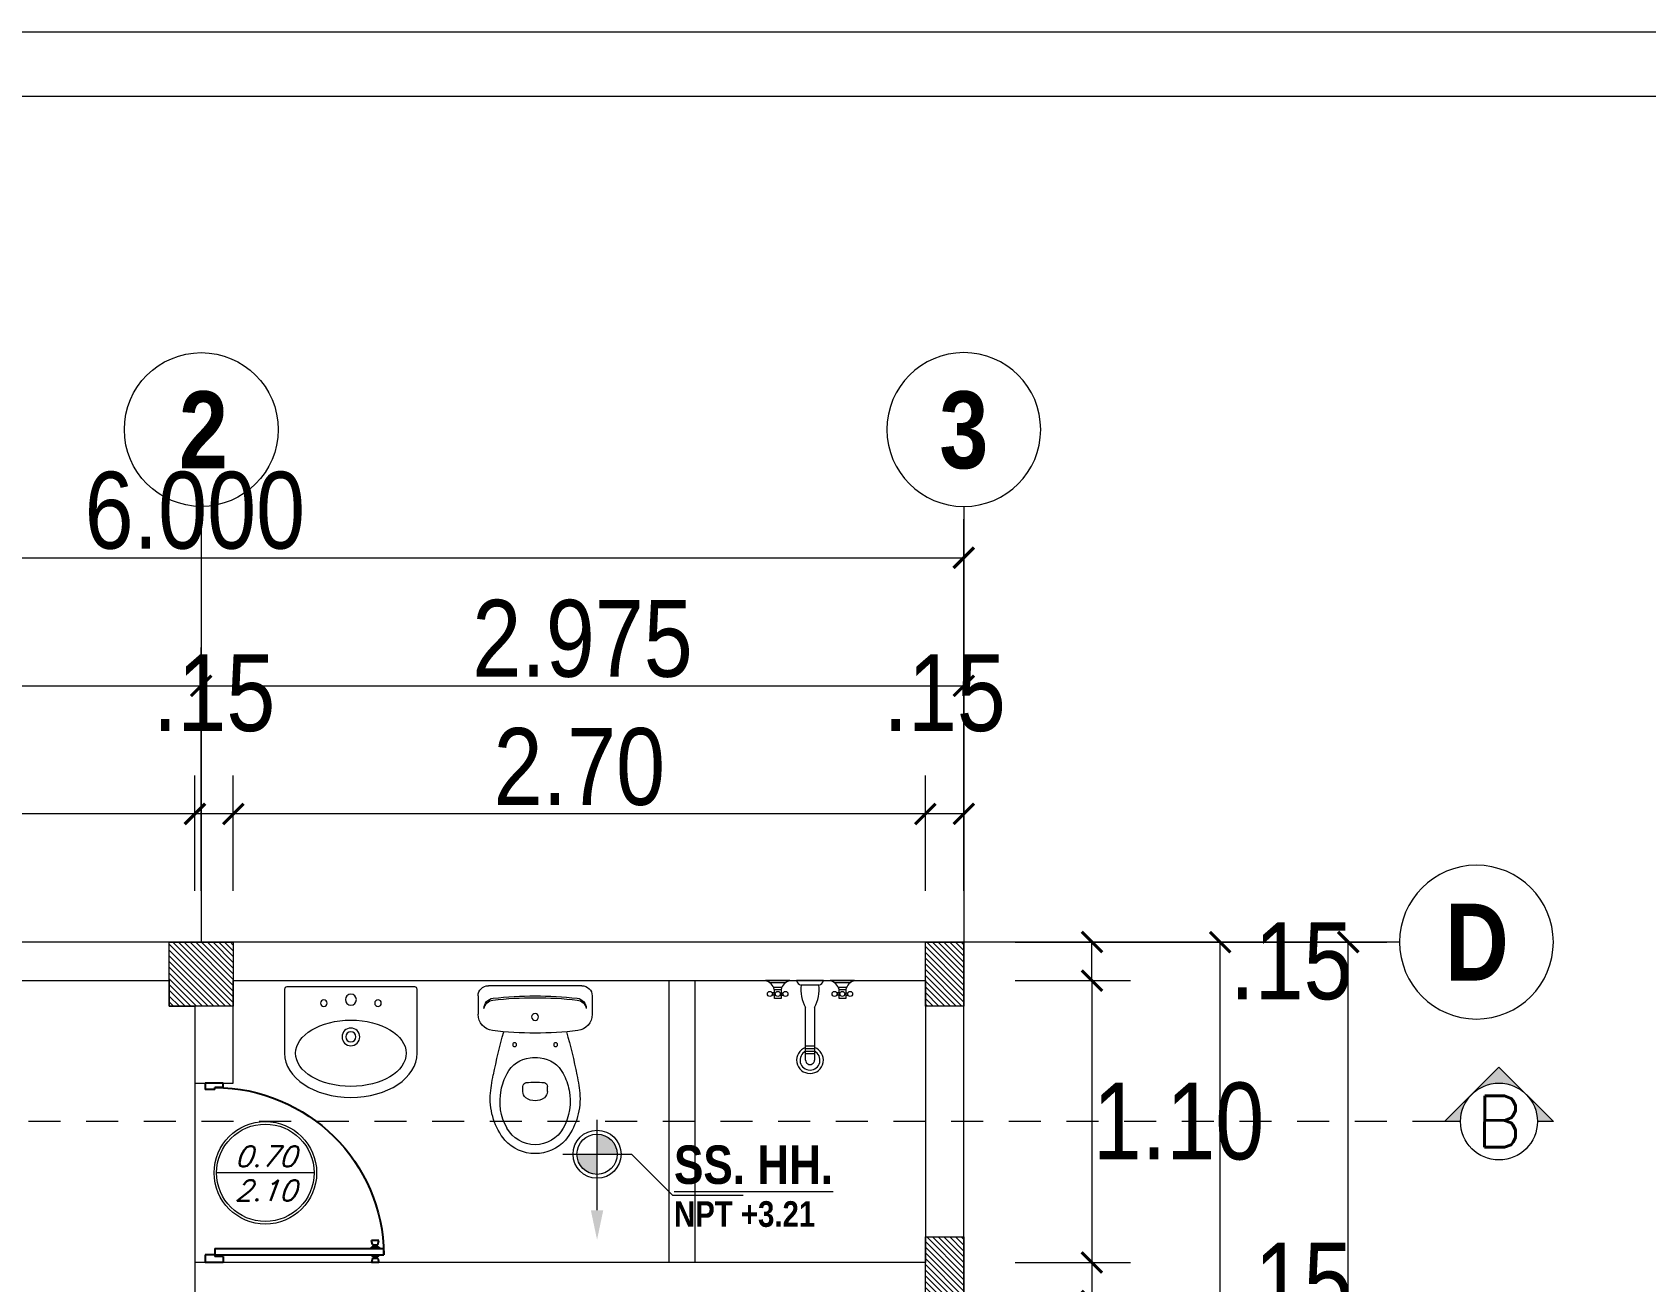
# Model space of a CAD drawing. Header units: millimetres. Extents: x 68 to 194, y 47 to 103.
# Drawn here: x 86.12 to 92.41, y 97.78 to 102.66 of the extents above; entities that cross this region are included whole.
import ezdxf
from ezdxf.enums import TextEntityAlignment as Align

# ---------------------------------------------------------------- set-up
doc = ezdxf.new("R2010")
doc.units = ezdxf.units.MM
doc.linetypes.add('DASHED2', pattern=[0.375, 0.25, -0.125])
for name, color, linetype, lineweight in [('A_Bloques', 56, 'Continuous', 15), ('A_Detalle de Vanos', 250, 'Continuous', 5), ('A_Muro con Techo', 232, 'Continuous', 40), ('A_Texto', 43, 'Continuous', 9), ('E_Columna', 3, 'Continuous', 25), ('G_Cortes', 3, 'Continuous', 60), ('G_Ejes', 253, 'Continuous', 20), ('G_Texto', 122, 'Continuous', 20)]:
    doc.layers.add(name, color=color, linetype=linetype, lineweight=lineweight)
doc.layers.add('A_Puerta', color=32, linetype='Continuous')
doc.layers.add('G_Acotación', color=171, linetype='Continuous')
doc.styles.add('4MM', font='romans.shx', dxfattribs={"height": 0.2})
doc.styles.add('Acotacion', font='ARIALN.TTF')
doc.styles.add('AMBIENTES', font='ARIALNB.TTF', dxfattribs={"height": 0.15})
doc.styles.add('Arial Marron', font='ARIALN.TTF')
doc.styles.add('Cotas', font='ARIALNB.TTF', dxfattribs={"height": 0.1})
doc.styles.add('Eje', font='ARIALNB.TTF', dxfattribs={"height": 0.3})
doc.styles.add('LETRAS', font='simplex1.shx', dxfattribs={"oblique": 20})
doc.dimstyles.new('Lenin_50', dxfattribs={"dimtxt": 0.3, "dimasz": 0.08, "dimexe": 0.15, "dimexo": 0.2, "dimgap": 0.03, "dimtad": 2, "dimtih": 1, "dimtoh": 1, "dimlfac": -1, "dimzin": 4, "dimdsep": 46, "dimtxsty": 'Acotacion', "dimblk": 'ARCHTICK', "dimcen": 0.08, "dimclrd": 256, "dimclre": 256, "dimclrt": 4, "dimazin": 1, "dimtm": 1e-09, "dimtfac": 1, "dimtmove": 2, "dimatfit": 2, "dimfxl": 0, "dimtolj": 1, "dimlwd": 13, "dimlwe": 18, "dimarcsym": 0})
pattern_1 = [(135, (198.897988, 6.74542), (0.0112253202, 0.0112253202), [])]

# ---------------------------------------------------------------- blocks, each defined once
blk = doc.blocks.new('L01601A', base_point=(1717.16, 970.19))
blk.add_circle((1717.16, 970.19), 25)
blk = doc.blocks.new('L01601B', base_point=(1777.33, 924.89))
blk.add_arc((1777.33, 924.89), 30, 180, 0)
blk = doc.blocks.new('Lavatorio 01')
blk.add_lwpolyline([(-0.2836, 0.2586), (-0.0336, 0.2586, -0.414214), (-0.025, 0.25), (-0.025, -0.25, -0.414214), (-0.0336, -0.2586), (-0.2836, -0.2586)], format="xyb")
for centre, radius in [((-0.0884, 0.1059), 0.0129), ((-0.2197, 0), 0.0345), ((-0.2197, 0), 0.0198), ((-0.0742, 0), 0.0216), ((-0.0884, -0.1059), 0.0129)]:
    blk.add_circle(centre, radius)
at = {"extrusion": (0, 0, -1), "xscale": 0.008620689655174374, "zscale": -0.008620689655172419, "rotation": 90}
for name, yscale in [('L01601B', 0.005747126436773442), ('L01601A', 0.005172413793104624)]:
    blk.add_blockref(name, (0.2836, 0), dxfattribs=dict(at, yscale=yscale))
blk = doc.blocks.new('INOD4')
at = {"linetype": 'ByBlock'}
for p, q in [((-0.2225, -0.06), (-0.2225, -0.1316)), ((-0.1825, -0.02), (0.1825, -0.02)), ((0.2225, -0.06), (0.2225, -0.1316)), ((-0.048, -0.433), (-0.048, -0.4129)), ((0.048, -0.433), (0.048, -0.4129))]:
    blk.add_line(p, q, dxfattribs=at)
for centre, radius in [((0, -0.142), 0.0135), ((0, -0.142), 0.0135), ((-0.08, -0.25), 0.0075), ((0.08, -0.25), 0.0075)]:
    blk.add_circle(centre, radius, dxfattribs=at)
for centre, radius, start, end in [((-0.1825, -0.06), 0.04, 90, 180), ((0, -1.56), 1.5, 83.72811, 96.27189), ((0.1825, -0.06), 0.04, 0, 90), ((-0.1595, -0.1087), 0.04, 96.27189, 180), ((-0.1601, -0.1159), 0.04, 96.21414, 169.75716), ((0, -1.56), 1.493, 83.67552, 96.33055), ((0.1595, -0.1087), 0.04, 0, 83.72811), ((0.1601, -0.1159), 0.04, 10.24284, 83.78586), ((-0.1585, -0.1316), 0.064, 180, 263.20695), ((0.1585, -0.1316), 0.064, 276.79305, 0), ((0, 1.199), 1.404, 263.20695, 276.79305), ((2.2862, -0.8696), 2.5, 164.45601, 168.42561), ((-2.2862, -0.8696), 2.5, 11.57439, 15.54399), ((-0.007, -0.416), 0.1156, 96.24191, 152.59732), ((0, -0.48), 0.18, 83.75809, 96.24191), ((0.007, -0.416), 0.1156, 27.40268, 83.75809), ((0.4232, -0.4957), 0.6, 167.70933, 175.6206), ((0.1123, -0.4778), 0.25, 152.59732, 168.38048), ((-0.1123, -0.4778), 0.25, 11.61952, 27.40268), ((-0.4232, -0.4957), 0.6, 4.3794, 12.29067), ((0.079, -0.471), 0.216, 168.38048, 209.11615), ((-0.033, -0.4129), 0.015, 96.64916, 180), ((-0.018, -0.433), 0.03, 180, 233.1301), ((0, -0.696), 0.3, 83.35084, 96.64916), ((0.033, -0.4129), 0.015, 0, 83.35084), ((0.018, -0.433), 0.03, 306.8699, 0), ((-0.079, -0.471), 0.216, 330.88385, 11.61952), ((0.0848, -0.4604), 0.26, 177.69717, 218.71313), ((0, -0.409), 0.06, 233.1301, 306.8699), ((-0.0848, -0.4604), 0.26, 321.28687, 2.30283), ((0, -0.515), 0.16, 222.43623, 317.56377), ((0, -0.515), 0.1256, 209.11615, 330.88385)]:
    blk.add_arc(centre, radius, start, end, dxfattribs=at)
blk = doc.blocks.new('Llaves_ducha')
for p, q in [((0, 0.145), (0, 0.0652)), ((0.0072, 0.1308), (0.0072, 0.0795)), ((0.0217, 0.0912), (0.0217, 0.1188)), ((0.0399, 0.116), (0.0399, 0.1232)), ((0.0471, 0.116), (0.0471, 0.1232)), ((0.0399, 0.0943), (0.0399, 0.087)), ((0.0471, 0.0943), (0.0471, 0.087)), ((0, 0.0435), (0, -0.0435)), ((0, 0.0399), (0, -0.0399)), ((0.0145, 0.029), (0.0145, -0.029)), ((0.087, 0.0145), (0.2586, 0.0145)), ((0.2586, -0.0145), (0.087, -0.0145)), ((0, -0.0652), (0, -0.145)), ((0.0072, -0.0795), (0.0072, -0.1308)), ((0.0217, -0.1191), (0.0217, -0.0914)), ((0.0399, -0.0943), (0.0399, -0.087)), ((0.0471, -0.0943), (0.0471, -0.087)), ((0.0399, -0.116), (0.0399, -0.1232)), ((0.0471, -0.116), (0.0471, -0.1232))]:
    blk.add_line(p, q)
for points in [[(0.029, 0.116), (0.058, 0.116), (0.058, 0.0943), (0.029, 0.0943)], [(0.029, -0.0943), (0.058, -0.0943), (0.058, -0.116), (0.029, -0.116)]]:
    blk.add_lwpolyline(points, close=True)
for points in [[(0.2128, 0.0145), (0.2128, -0.0145)], [(0.2216, 0.0145), (0.2216, -0.0145)], [(0.2305, 0.0145), (0.2305, -0.0145)], [(0.2379, 0.0145), (0.2379, -0.0145)]]:
    blk.add_lwpolyline(points)
for centre in [(0.0435, 0.1305), (0.0435, 0.1051), (0.0435, 0.0798), (0.0435, -0.0798), (0.0435, -0.1051), (0.0435, -0.1305)]:
    blk.add_circle(centre, 0.00811)
for centre, radius, start, end in [((0.0399, 0.1559), 0.0413, 195.2551, 254.7449), ((0.0399, 0.0544), 0.0413, 105.2551, 164.7449), ((-0.0059, 0.0231), 0.0212, 16.1502, 73.8498), ((0.029, -0.087), 0.1169, 60.2551, 97.125), ((0.2586, 0), 0.0435, 199.4706, 160.5294), ((0.2586, 0), 0.0324, 206.5644, 153.4356), ((0.2586, 0), 0.0145, 270, 90), ((-0.0059, -0.0231), 0.0212, 286.1502, 343.8498), ((0.029, 0.087), 0.1169, 262.875, 299.7449), ((0.0399, -0.0544), 0.0413, 195.2551, 254.7449), ((0.0399, -0.1559), 0.0413, 105.2551, 164.7449)]:
    blk.add_arc(centre, radius, start, end)
blk = doc.blocks.new('TITULP')
h = blk.add_hatch(color=1)
h.paths.add_polyline_path([(0, -0.0554), (0, -0.134), (0.0785, -0.134, 0.414214)])
h.paths.add_polyline_path([(0, -0.134), (-0.0785, -0.134, 0.414214), (0, -0.2125)])
for p, q in [((0, -0.3527), (0, 0)), ((-0.134, -0.134), (0.134, -0.134)), ((0.2939, -0.2939), (0.5699, -0.2939))]:
    blk.add_line(p, q)
at = {"lineweight": 18}
blk.add_line((0.134, -0.134), (0.2939, -0.2939), dxfattribs=at)
for radius in [0.0937, 0.0785]:
    blk.add_circle((0, -0.134), radius)
blk.add_solid([(0.0242, -0.3527), (0, -0.4678), (-0.0242, -0.3527)])
at = {"style": 'Arial Marron', "width": 1.35}
blk.add_attdef('%%USALA', text='', height=0.14, dxfattribs=at).set_placement((0.3052, -0.1124), align=Align.TOP_LEFT)
at = {"style": 'Arial Marron', "width": 1.1}
blk.add_attdef('NPT%%P0.00', text='', height=0.1, dxfattribs=at).set_placement((0.6033, -0.3972), align=Align.MIDDLE_CENTER)
at = {"style": 'Arial Marron'}
blk.add_attdef('PISO', text='', height=0.08, dxfattribs=at).set_placement((0.6033, -0.5391), align=Align.MIDDLE_CENTER)
blk = doc.blocks.new('Puerta 02')
for p, q in [((0.0239, 0.9132), (0, 0.918)), ((0, 0.918), (0, 0.8782)), ((0.0239, 0.9068), (0.0239, 0.9132)), ((0.0277, 0.9068), (0.0239, 0.9068)), ((0.0239, 0.8893), (0.0239, 0.9068)), ((0.0317, 0.9092), (0.0277, 0.9092)), ((0.0277, 0.9068), (0.0277, 0.9092)), ((0.0277, 0.8893), (0.0277, 0.9068)), ((0.0317, 0.9092), (0.0317, 0.9124)), ((0.0357, 0.9124), (0.0317, 0.9124)), ((0.0317, 0.8869), (0.0317, 0.9092)), ((0.042, 0.9243), (0.0357, 0.9124)), ((0.0357, 0.8838), (0.0357, 0.9124)), ((0.042, 0.8718), (0.042, 0.9243)), ((0.0436, 0.9243), (0.042, 0.9243)), ((0.0436, 0.9463), (0.0784, 0.9463)), ((0.0436, 0.005), (0.0436, 0.9463)), ((0.0784, 0.005), (0.0784, 0.9463)), ((0.0784, 0.9243), (0.08, 0.9243)), ((0.08, 0.8718), (0.08, 0.9243)), ((0.08, 0.9243), (0.0863, 0.9124)), ((0.0863, 0.8838), (0.0863, 0.9124)), ((0.0863, 0.9124), (0.0903, 0.9124)), ((0.0903, 0.9092), (0.0903, 0.9124)), ((0.0903, 0.9092), (0.0943, 0.9092)), ((0.0903, 0.8869), (0.0903, 0.9092)), ((0.0943, 0.9068), (0.0943, 0.9092)), ((0.0943, 0.8893), (0.0943, 0.9068)), ((0.0943, 0.9068), (0.0983, 0.9068)), ((0.0983, 0.9132), (0.1221, 0.918)), ((0.0983, 0.9068), (0.0983, 0.9132)), ((0.0983, 0.8893), (0.0983, 0.9068)), ((0.1221, 0.918), (0.1221, 0.8782)), ((0.0239, 0.883), (0, 0.8782)), ((0.0277, 0.8893), (0.0239, 0.8893)), ((0.0239, 0.8893), (0.0239, 0.883)), ((0.0277, 0.8893), (0.0277, 0.8869)), ((0.0317, 0.8869), (0.0277, 0.8869)), ((0.0317, 0.8869), (0.0317, 0.8838)), ((0.0357, 0.8838), (0.0317, 0.8838)), ((0.042, 0.8718), (0.0357, 0.8838)), ((0.0436, 0.8718), (0.042, 0.8718)), ((0.0784, 0.8718), (0.08, 0.8718)), ((0.0789, 0.8981), (0.0789, 0.8981)), ((0.0789, 0.8981), (0.0789, 0.8981)), ((0.08, 0.8718), (0.0863, 0.8838)), ((0.0863, 0.8838), (0.0903, 0.8838)), ((0.0903, 0.8869), (0.0943, 0.8869)), ((0.0903, 0.8869), (0.0903, 0.8838)), ((0.0943, 0.8893), (0.0943, 0.8869)), ((0.0943, 0.8893), (0.0983, 0.8893)), ((0.0983, 0.8893), (0.0983, 0.883)), ((0.0983, 0.883), (0.1221, 0.8782)), ((0, 0.05), (0, -0.05)), ((0.0336, 0.05), (0, 0.05)), ((0.0336, 0.05), (0.0336, 0.005)), ((0.0436, 0.005), (0.0336, 0.005)), ((0.0783, 0.005), (0.0433, 0.005)), ((0.0436, 0.005), (0.0436, -0.05)), ((0.965, 0.005), (0.975, 0.005)), ((0.965, 0.005), (0.965, -0.05)), ((0.975, 0.05), (0.975, 0.005)), ((0.975, 0.05), (1, 0.05)), ((1, 0.05), (1, -0.05)), ((0.0436, -0.05), (0, -0.05)), ((1, -0.05), (0.965, -0.05))]:
    blk.add_line(p, q)
blk.add_arc((0.0336, 0.005), 0.9414, 0, 89.39134)
blk = doc.blocks.new('Eri')
blk.add_line((-1.7, 0), (0, 0))
blk.add_circle((-2, 0), 0.3)
at = {"color": 1, "style": 'Eje', "flags": 4}
blk.add_attdef('H', text='', height=0.3, dxfattribs=at).set_placement((-2, 0), align=Align.MIDDLE_CENTER)
blk = doc.blocks.new('_ArchTick')
at = {"color": 0, "linetype": 'ByBlock', "const_width": 0.15}
blk.add_lwpolyline([(-0.5, -0.5), (0.5, 0.5)], dxfattribs=at)
blk = doc.blocks.new('*D61')
at = {"layer": 'Defpoints', "color": 0}
for p in [(89.7519, 100.6087), (83.7519, 99.1087), (89.7519, 99.1087)]:
    blk.add_point(p, dxfattribs=at)
at = {"layer": 'G_Acotación', "lineweight": 18}
for p, q in [((83.7519, 99.3087), (83.7519, 100.7587)), ((89.7519, 99.3087), (89.7519, 100.7587))]:
    blk.add_line(p, q, dxfattribs=at)
at = {"layer": 'G_Acotación', "lineweight": 13}
blk.add_line((83.7519, 100.6087), (89.7519, 100.6087), dxfattribs=at)
at = {"layer": 'G_Acotación', "lineweight": 13, "xscale": 0.08, "yscale": 0.08, "zscale": 0.08}
for p, rotation in [((83.7519, 100.6087), 179.9999999999996), ((89.7519, 100.6087), 359.9999999999996)]:
    blk.add_blockref('_ArchTick', p, dxfattribs=dict(at, rotation=rotation))
at = {"layer": 'G_Acotación', "color": 4, "lineweight": 5, "insert": (86.7519, 100.7919), "char_height": 0.3, "attachment_point": 5, "style": 'Acotacion'}
blk.add_mtext('\\A1;6.000', dxfattribs=at)
blk = doc.blocks.new('*D62')
at = {"layer": 'Defpoints', "color": 0}
for p in [(89.7519, 100.1087), (86.7769, 99.1087), (89.7519, 99.1087)]:
    blk.add_point(p, dxfattribs=at)
at = {"layer": 'G_Acotación', "lineweight": 18}
for p, q in [((86.7769, 99.3087), (86.7769, 100.2587)), ((89.7519, 99.3087), (89.7519, 100.2587))]:
    blk.add_line(p, q, dxfattribs=at)
at = {"layer": 'G_Acotación', "lineweight": 13}
blk.add_line((86.7769, 100.1087), (89.7519, 100.1087), dxfattribs=at)
at = {"layer": 'G_Acotación', "lineweight": 13, "xscale": 0.08, "yscale": 0.08, "zscale": 0.08}
for p, rotation in [((86.7769, 100.1087), 179.9999999999996), ((89.7519, 100.1087), 359.9999999999996)]:
    blk.add_blockref('_ArchTick', p, dxfattribs=dict(at, rotation=rotation))
at = {"layer": 'G_Acotación', "color": 4, "lineweight": 5, "insert": (88.2644, 100.2919), "char_height": 0.3, "attachment_point": 5, "style": 'Acotacion'}
blk.add_mtext('\\A1;2.975', dxfattribs=at)
blk = doc.blocks.new('*D63')
at = {"layer": 'Defpoints', "color": 0}
for p in [(86.7769, 100.1087), (83.7519, 99.1087), (86.7769, 99.1087)]:
    blk.add_point(p, dxfattribs=at)
at = {"layer": 'G_Acotación', "lineweight": 18}
for p, q in [((83.7519, 99.3087), (83.7519, 100.2587)), ((86.7769, 99.3087), (86.7769, 100.2587))]:
    blk.add_line(p, q, dxfattribs=at)
at = {"layer": 'G_Acotación', "lineweight": 13}
blk.add_line((83.7519, 100.1087), (86.7769, 100.1087), dxfattribs=at)
at = {"layer": 'G_Acotación', "lineweight": 13, "xscale": 0.08, "yscale": 0.08, "zscale": 0.08}
for p, rotation in [((83.7519, 100.1087), 179.9999999999996), ((86.7769, 100.1087), 359.9999999999996)]:
    blk.add_blockref('_ArchTick', p, dxfattribs=dict(at, rotation=rotation))
at = {"layer": 'G_Acotación', "color": 4, "lineweight": 5, "insert": (85.2644, 100.2919), "char_height": 0.3, "attachment_point": 5, "style": 'Acotacion'}
blk.add_mtext('\\A1;3.025', dxfattribs=at)
blk = doc.blocks.new('*D70')
at = {"layer": 'Defpoints', "color": 0}
for p in [(89.7519, 99.1087), (91.2519, 99.1087), (89.7519, 86.6087)]:
    blk.add_point(p, dxfattribs=at)
at = {"layer": 'G_Acotación', "lineweight": 18}
for p, q in [((89.9519, 99.1087), (91.4019, 99.1087)), ((89.9519, 86.6087), (91.4019, 86.6087))]:
    blk.add_line(p, q, dxfattribs=at)
at = {"layer": 'G_Acotación', "lineweight": 13}
blk.add_line((91.2519, 86.6087), (91.2519, 99.1087), dxfattribs=at)
at = {"layer": 'G_Acotación', "lineweight": 13, "xscale": 0.08, "yscale": 0.08, "zscale": 0.08}
for p, rotation in [((91.2519, 99.1087), 90), ((91.2519, 86.6087), 270)]:
    blk.add_blockref('_ArchTick', p, dxfattribs=dict(at, rotation=rotation))
at = {"layer": 'G_Acotación', "color": 4, "lineweight": 5, "insert": (91.7806, 92.8587), "char_height": 0.3, "attachment_point": 5, "style": 'Acotacion'}
blk.add_mtext('\\A1;12.500', dxfattribs=at)
blk = doc.blocks.new('*D73')
at = {"layer": 'Defpoints', "color": 0}
for p in [(89.7519, 99.1087), (90.7519, 99.1087), (89.7519, 95.0837)]:
    blk.add_point(p, dxfattribs=at)
at = {"layer": 'G_Acotación', "lineweight": 18}
for p, q in [((89.9519, 99.1087), (90.9019, 99.1087)), ((89.9519, 95.0837), (90.9019, 95.0837))]:
    blk.add_line(p, q, dxfattribs=at)
at = {"layer": 'G_Acotación', "lineweight": 13}
blk.add_line((90.7519, 95.0837), (90.7519, 99.1087), dxfattribs=at)
at = {"layer": 'G_Acotación', "lineweight": 13, "xscale": 0.08, "yscale": 0.08, "zscale": 0.08}
for p, rotation in [((90.7519, 99.1087), 90), ((90.7519, 95.0837), 270)]:
    blk.add_blockref('_ArchTick', p, dxfattribs=dict(at, rotation=rotation))
at = {"layer": 'G_Acotación', "color": 4, "lineweight": 5, "insert": (91.2029, 97.0962), "char_height": 0.3, "attachment_point": 5, "style": 'Acotacion'}
blk.add_mtext('\\A1;4.025', dxfattribs=at)
blk = doc.blocks.new('*D108')
at = {"layer": 'Defpoints', "color": 0}
for p in [(89.6019, 99.6087), (89.6019, 99.1087), (89.7519, 99.1087)]:
    blk.add_point(p, dxfattribs=at)
at = {"layer": 'G_Acotación', "lineweight": 18}
for p, q in [((89.6019, 99.3087), (89.6019, 99.7587)), ((89.7519, 99.3087), (89.7519, 99.7587))]:
    blk.add_line(p, q, dxfattribs=at)
at = {"layer": 'G_Acotación', "lineweight": 13}
blk.add_line((89.7519, 99.6087), (89.6019, 99.6087), dxfattribs=at)
at = {"layer": 'G_Acotación', "lineweight": 13, "xscale": 0.08, "yscale": 0.08, "zscale": 0.08}
for p, rotation in [((89.6019, 99.6087), 179.9999999999996), ((89.7519, 99.6087), 359.9999999999996)]:
    blk.add_blockref('_ArchTick', p, dxfattribs=dict(at, rotation=rotation))
at = {"layer": 'G_Acotación', "color": 4, "lineweight": 5, "insert": (89.6769, 100.08), "char_height": 0.3, "attachment_point": 5, "style": 'Acotacion'}
blk.add_mtext('\\A1;.15', dxfattribs=at)
blk = doc.blocks.new('*D109')
at = {"layer": 'Defpoints', "color": 0}
for p in [(86.9019, 99.6087), (86.9019, 99.1087), (89.6019, 99.1087)]:
    blk.add_point(p, dxfattribs=at)
at = {"layer": 'G_Acotación', "lineweight": 18}
for p, q in [((86.9019, 99.3087), (86.9019, 99.7587)), ((89.6019, 99.3087), (89.6019, 99.7587))]:
    blk.add_line(p, q, dxfattribs=at)
at = {"layer": 'G_Acotación', "lineweight": 13}
blk.add_line((89.6019, 99.6087), (86.9019, 99.6087), dxfattribs=at)
at = {"layer": 'G_Acotación', "lineweight": 13, "xscale": 0.08, "yscale": 0.08, "zscale": 0.08}
for p, rotation in [((86.9019, 99.6087), 179.9999999999996), ((89.6019, 99.6087), 359.9999999999996)]:
    blk.add_blockref('_ArchTick', p, dxfattribs=dict(at, rotation=rotation))
at = {"layer": 'G_Acotación', "color": 4, "lineweight": 5, "insert": (88.2519, 99.7919), "char_height": 0.3, "attachment_point": 5, "style": 'Acotacion'}
blk.add_mtext('\\A1;2.70', dxfattribs=at)
blk = doc.blocks.new('*D110')
at = {"layer": 'Defpoints', "color": 0}
for p in [(86.7519, 99.6087), (86.7519, 99.1087), (86.9019, 99.1087)]:
    blk.add_point(p, dxfattribs=at)
at = {"layer": 'G_Acotación', "lineweight": 18}
for p, q in [((86.7519, 99.3087), (86.7519, 99.7587)), ((86.9019, 99.3087), (86.9019, 99.7587))]:
    blk.add_line(p, q, dxfattribs=at)
at = {"layer": 'G_Acotación', "lineweight": 13}
blk.add_line((86.9019, 99.6087), (86.7519, 99.6087), dxfattribs=at)
at = {"layer": 'G_Acotación', "lineweight": 13, "xscale": 0.08, "yscale": 0.08, "zscale": 0.08}
for p, rotation in [((86.7519, 99.6087), 179.9999999999996), ((86.9019, 99.6087), 359.9999999999996)]:
    blk.add_blockref('_ArchTick', p, dxfattribs=dict(at, rotation=rotation))
at = {"layer": 'G_Acotación', "color": 4, "lineweight": 5, "insert": (86.8269, 100.08), "char_height": 0.3, "attachment_point": 5, "style": 'Acotacion'}
blk.add_mtext('\\A1;.15', dxfattribs=at)
blk = doc.blocks.new('*D111')
at = {"layer": 'Defpoints', "color": 0}
for p in [(83.9019, 99.6087), (83.9019, 99.1087), (86.7519, 99.1087)]:
    blk.add_point(p, dxfattribs=at)
at = {"layer": 'G_Acotación', "lineweight": 18}
for p, q in [((83.9019, 99.3087), (83.9019, 99.7587)), ((86.7519, 99.3087), (86.7519, 99.7587))]:
    blk.add_line(p, q, dxfattribs=at)
at = {"layer": 'G_Acotación', "lineweight": 13}
blk.add_line((86.7519, 99.6087), (83.9019, 99.6087), dxfattribs=at)
at = {"layer": 'G_Acotación', "lineweight": 13, "xscale": 0.08, "yscale": 0.08, "zscale": 0.08}
for p, rotation in [((83.9019, 99.6087), 179.9999999999996), ((86.7519, 99.6087), 359.9999999999996)]:
    blk.add_blockref('_ArchTick', p, dxfattribs=dict(at, rotation=rotation))
at = {"layer": 'G_Acotación', "color": 4, "lineweight": 5, "insert": (85.3269, 99.7919), "char_height": 0.3, "attachment_point": 5, "style": 'Acotacion'}
blk.add_mtext('\\A1;2.85', dxfattribs=at)
blk = doc.blocks.new('*D147')
at = {"layer": 'Defpoints', "color": 0}
for p in [(89.7519, 99.1087), (90.2519, 99.1087), (89.7519, 98.9587)]:
    blk.add_point(p, dxfattribs=at)
at = {"layer": 'G_Acotación', "lineweight": 18}
for p, q in [((89.9519, 99.1087), (90.4019, 99.1087)), ((89.9519, 98.9587), (90.4019, 98.9587))]:
    blk.add_line(p, q, dxfattribs=at)
at = {"layer": 'G_Acotación', "lineweight": 13}
blk.add_line((90.2519, 98.9587), (90.2519, 99.1087), dxfattribs=at)
at = {"layer": 'G_Acotación', "lineweight": 13, "xscale": 0.08, "yscale": 0.08, "zscale": 0.08}
for p, rotation in [((90.2519, 99.1087), 90), ((90.2519, 98.9587), 270)]:
    blk.add_blockref('_ArchTick', p, dxfattribs=dict(at, rotation=rotation))
at = {"layer": 'G_Acotación', "color": 4, "lineweight": 5, "insert": (91.0296, 99.0337), "char_height": 0.3, "attachment_point": 5, "style": 'Acotacion'}
blk.add_mtext('\\A1;.15', dxfattribs=at)
blk = doc.blocks.new('*D148')
at = {"layer": 'Defpoints', "color": 0}
for p in [(89.7519, 98.9587), (89.7519, 97.8587), (90.2519, 97.8587)]:
    blk.add_point(p, dxfattribs=at)
at = {"layer": 'G_Acotación', "lineweight": 18}
for p, q in [((89.9519, 98.9587), (90.4019, 98.9587)), ((89.9519, 97.8587), (90.4019, 97.8587))]:
    blk.add_line(p, q, dxfattribs=at)
at = {"layer": 'G_Acotación', "lineweight": 13}
blk.add_line((90.2519, 98.9587), (90.2519, 97.8587), dxfattribs=at)
at = {"layer": 'G_Acotación', "lineweight": 13, "xscale": 0.08, "yscale": 0.08, "zscale": 0.08}
for p, rotation in [((90.2519, 98.9587), 90), ((90.2519, 97.8587), 270)]:
    blk.add_blockref('_ArchTick', p, dxfattribs=dict(at, rotation=rotation))
at = {"layer": 'G_Acotación', "color": 4, "lineweight": 5, "insert": (90.5895, 98.4087), "char_height": 0.3, "attachment_point": 5, "style": 'Acotacion'}
blk.add_mtext('\\A1;1.10', dxfattribs=at)
blk = doc.blocks.new('*D149')
at = {"layer": 'Defpoints', "color": 0}
for p in [(89.7519, 97.8587), (89.7519, 97.7087), (90.2519, 97.7087)]:
    blk.add_point(p, dxfattribs=at)
at = {"layer": 'G_Acotación', "lineweight": 18}
for p, q in [((89.9519, 97.8587), (90.4019, 97.8587)), ((89.9519, 97.7087), (90.4019, 97.7087))]:
    blk.add_line(p, q, dxfattribs=at)
at = {"layer": 'G_Acotación', "lineweight": 13}
blk.add_line((90.2519, 97.8587), (90.2519, 97.7087), dxfattribs=at)
at = {"layer": 'G_Acotación', "lineweight": 13, "xscale": 0.08, "yscale": 0.08, "zscale": 0.08}
for p, rotation in [((90.2519, 97.8587), 90), ((90.2519, 97.7087), 270)]:
    blk.add_blockref('_ArchTick', p, dxfattribs=dict(at, rotation=rotation))
at = {"layer": 'G_Acotación', "color": 4, "lineweight": 5, "insert": (91.0296, 97.7837), "char_height": 0.3, "attachment_point": 5, "style": 'Acotacion'}
blk.add_mtext('\\A1;.15', dxfattribs=at)

msp = doc.modelspace()

# ---------------------------------------------------------------- hatches: boundary and pattern name
at = {"layer": 'E_Columna', "lineweight": 5}
h = msp.add_hatch(dxfattribs=at)
h.set_pattern_fill('LINE', color=256, scale=0.005, angle=45, style=0)
h.set_pattern_definition(pattern_1)
h.paths.add_polyline_path([(86.9019, 98.8587), (86.6519, 98.8587), (86.6519, 99.1087), (86.9019, 99.1087)])
h = msp.add_hatch(dxfattribs=at)
h.set_pattern_fill('LINE', color=256, scale=0.005, angle=45, style=0)
h.set_pattern_definition(pattern_1)
h.paths.add_polyline_path([(89.7519, 98.8587), (89.6019, 98.8587), (89.6019, 99.1087), (89.7519, 99.1087)])
h = msp.add_hatch(dxfattribs=at)
h.set_pattern_fill('LINE', color=256, scale=0.005, angle=45, style=0)
h.set_pattern_definition([(135, (198.897988, 5.59542), (0.0112253202, 0.0112253202), [])])
h.paths.add_polyline_path([(89.7519, 97.7087), (89.6019, 97.7087), (89.6019, 97.9587), (89.7519, 97.9587)])
at = {"layer": 'G_Cortes', "linetype": 'Continuous', "lineweight": 5}
h = msp.add_hatch(color=1, dxfattribs=at)
h.paths.add_polyline_path([(91.7337, 98.5148), (91.8398, 98.6208), (91.9459, 98.5148, 0.414214)])
h.paths.add_polyline_path([(91.9459, 98.5148), (92.0519, 98.4087), (91.9898, 98.4087, 0.198912)])
h.paths.add_polyline_path([(91.7337, 98.5148, 0.198912), (91.6898, 98.4087), (91.6277, 98.4087)])

# ---------------------------------------------------------------- linework, layer by layer
at = {"lineweight": 5}
for points in [[(109.6519, 75.1029), (109.6519, 102.6587), (68.6019, 102.6587), (68.6019, 75.1029)], [(109.4019, 75.3529), (109.4019, 102.4087), (68.8519, 102.4087), (68.8519, 75.3529)]]:
    msp.add_lwpolyline(points, close=True, dxfattribs=at)
at = {"layer": 'A_Bloques', "lineweight": 5}
msp.add_lwpolyline([(88.6019, 98.9587), (88.7019, 98.9587), (88.7019, 97.8587), (88.6019, 97.8587)], close=True, dxfattribs=at)
at = {"layer": 'A_Detalle de Vanos', "linetype": 'Continuous', "lineweight": 5}
msp.add_line((87.2169, 98.2087), (86.8369, 98.2087), dxfattribs=at)
for radius in [0.2, 0.19]:
    msp.add_circle((87.0269, 98.2087), radius, dxfattribs=at)
at = {"layer": 'A_Muro con Techo', "lineweight": 5}
for points in [[(86.9019, 97.4587), (86.9019, 97.7087), (89.7519, 97.7087), (89.7519, 99.1087), (83.7519, 99.1087), (83.7519, 86.4587)], [(84.0019, 98.9587), (86.6519, 98.9587), (86.6519, 98.8587), (86.7519, 98.8587), (86.7519, 98.5587), (86.9019, 98.5587), (86.9019, 98.9587), (89.6019, 98.9587), (89.6019, 97.8587), (86.7519, 97.8587), (86.7519, 97.4587), (86.9019, 97.4587)]]:
    msp.add_lwpolyline(points, dxfattribs=at)
at = {"layer": 'A_Puerta', "lineweight": 5}
msp.add_line((86.7519, 98.5587), (86.7519, 97.8587), dxfattribs=at)
at = {"layer": 'E_Columna', "lineweight": 5}
for points in [[(86.9019, 98.8587), (86.6519, 98.8587), (86.6519, 99.1087), (86.9019, 99.1087)], [(89.7519, 98.8587), (89.6019, 98.8587), (89.6019, 99.1087), (89.7519, 99.1087)], [(89.7519, 97.7087), (89.6019, 97.7087), (89.6019, 97.9587), (89.7519, 97.9587)]]:
    msp.add_lwpolyline(points, close=True, dxfattribs=at)
at = {"layer": 'G_Cortes', "color": 3, "linetype": 'DASHED2', "lineweight": 5, "ltscale": 0.5}
msp.add_line((91.6277, 98.4087), (81.8762, 98.4087), dxfattribs=at)
at = {"layer": 'G_Cortes', "color": 3, "linetype": 'Continuous', "lineweight": 5}
msp.add_lwpolyline([(91.6898, 98.4087), (91.6277, 98.4087), (91.8398, 98.6208), (92.0519, 98.4087), (91.9898, 98.4087)], dxfattribs=at)
at = {"layer": 'G_Cortes', "color": 5, "linetype": 'Continuous', "lineweight": 5}
msp.add_circle((91.8398, 98.4087), 0.15, dxfattribs=at)

# ---------------------------------------------------------------- block references
at = {"layer": 'A_Bloques', "lineweight": 5, "xscale": 1.200000000000045, "yscale": 1.200000000000045, "zscale": 1.200000000000045, "rotation": 270}
msp.add_blockref('Llaves_ducha', (89.1519, 98.9587), dxfattribs=at)
at = {"layer": 'A_Bloques', "lineweight": 5, "xscale": -1}
for name, p, rotation in [('Lavatorio 01', (87.3606, 98.9587), 270), ('INOD4', (88.0794, 98.9587), 359.9999999999997)]:
    msp.add_blockref(name, p, dxfattribs=dict(at, rotation=rotation))
at = {"layer": 'A_Puerta', "lineweight": 5, "xscale": -0.6999999999999993, "yscale": 0.6999999999999886, "zscale": 0.7, "rotation": 270}
msp.add_blockref('Puerta 02', (86.8269, 97.8587), dxfattribs=at)
at = {"layer": 'A_Texto', "lineweight": 5}
ref = msp.add_blockref('TITULP', (88.321, 98.4152), dxfattribs=at)
ref.add_attrib('NPT%%P0.00', 'NPT +3.21', dxfattribs={"layer": '0', "color": 30, "height": 0.1, "style": 'Cotas'}).set_placement((88.8967, 98.048), align=Align.MIDDLE_CENTER)
ref.add_attrib('%%USALA', '%%USS. HH.', dxfattribs={"layer": '0', "height": 0.15, "style": 'AMBIENTES'}).set_placement((88.6213, 98.3154), align=Align.TOP_LEFT)
at = {"layer": 'G_Ejes', "lineweight": 5}
ref = msp.add_blockref('Eri', (86.7769, 99.1087), dxfattribs=dict(at, rotation=270))
ref.add_attrib('H', '2', dxfattribs={"layer": '0', "color": 1, "height": 0.3, "rotation": 360, "style": 'Eje', "flags": 4}).set_placement((86.7855, 101.1077), align=Align.MIDDLE_CENTER)
ref = msp.add_blockref('Eri', (89.7519, 99.1087), dxfattribs=dict(at, xscale=-1, rotation=90))
ref.add_attrib('H', '3', dxfattribs={"layer": '0', "color": 1, "height": 0.3, "style": 'Eje', "flags": 4}).set_placement((89.7519, 101.1077), align=Align.MIDDLE_CENTER)
ref = msp.add_blockref('Eri', (89.7519, 99.1087), dxfattribs=dict(at, xscale=-1, rotation=359.9999999999997))
ref.add_attrib('H', 'D', dxfattribs={"layer": '0', "color": 1, "height": 0.3, "rotation": 360, "style": 'Eje', "flags": 4}).set_placement((91.7534, 99.1087), align=Align.MIDDLE_CENTER)

# ---------------------------------------------------------------- texts
at = {"layer": 'G_Cortes', "color": 2, "linetype": 'Continuous', "lineweight": 5, "style": '4MM'}
msp.add_text('B', height=0.2, rotation=359.85917, dxfattribs=at).set_placement((91.8398, 98.4087), align=Align.MIDDLE_CENTER)
at = {"layer": 'G_Texto', "lineweight": 5, "style": 'LETRAS', "oblique": 20}
for s, p in [('0.70', (87.0269, 98.2087)), ('2.10', (87.0269, 98.0754))]:
    msp.add_text(s, height=0.08, rotation=360, dxfattribs=at).set_placement(p, align=Align.BOTTOM_CENTER)

# ---------------------------------------------------------------- dimensions: what is measured, and where the dimension line sits
at = {"layer": 'G_Acotación', "lineweight": 5}
for base, p1, p2, angle, override, picture, middle in [((89.7519, 100.6087), (83.7519, 99.1087), (89.7519, 99.1087), 180, {"dimdec": 3, "dimfxl": 0.06}, '*D61', (86.7519, 100.7919)), ((86.7769, 100.1087), (83.7519, 99.1087), (86.7769, 99.1087), 180, {"dimdec": 3, "dimfxl": 0.06}, '*D63', (85.2644, 100.2919)), ((89.7519, 100.1087), (86.7769, 99.1087), (89.7519, 99.1087), 180, {"dimdec": 3, "dimfxl": 0.06}, '*D62', (88.2644, 100.2919)), ((86.7519, 99.6087), (86.9019, 99.1087), (86.7519, 99.1087), 180, {"dimfxl": 0.06}, '*D110', (86.8269, 100.08)), ((89.6019, 99.6087), (89.7519, 99.1087), (89.6019, 99.1087), 180, {"dimfxl": 0.06}, '*D108', (89.6769, 100.08)), ((83.9019, 99.6087), (86.7519, 99.1087), (83.9019, 99.1087), 180, {"dimfxl": 0.06}, '*D111', (85.3269, 99.7919)), ((86.9019, 99.6087), (89.6019, 99.1087), (86.9019, 99.1087), 180, {"dimfxl": 0.06}, '*D109', (88.2519, 99.7919)), ((90.2519, 99.1087), (89.7519, 98.9587), (89.7519, 99.1087), 90, {"dimfxl": 0.06}, '*D147', (91.0296, 99.0337)), ((91.2519, 99.1087), (89.7519, 86.6087), (89.7519, 99.1087), 90, {"dimdec": 3, "dimfxl": 0.06}, '*D70', (91.7806, 92.8587)), ((90.7519, 99.1087), (89.7519, 95.0837), (89.7519, 99.1087), 90, {"dimdec": 3, "dimfxl": 0.06}, '*D73', (91.2029, 97.0962)), ((90.2519, 97.8587), (89.7519, 98.9587), (89.7519, 97.8587), 90, {"dimfxl": 0.06}, '*D148', (90.5895, 98.4087)), ((90.2519, 97.7087), (89.7519, 97.8587), (89.7519, 97.7087), 90, {"dimfxl": 0.06}, '*D149', (91.0296, 97.7837))]:
    dim = msp.add_linear_dim(base=base, p1=p1, p2=p2, angle=angle, dimstyle='Lenin_50', override=override, dxfattribs=at)
    dim.commit()
    dim.dimension.update_dxf_attribs({"geometry": picture, "text_midpoint": middle})

doc.saveas('drawing.dxf')
